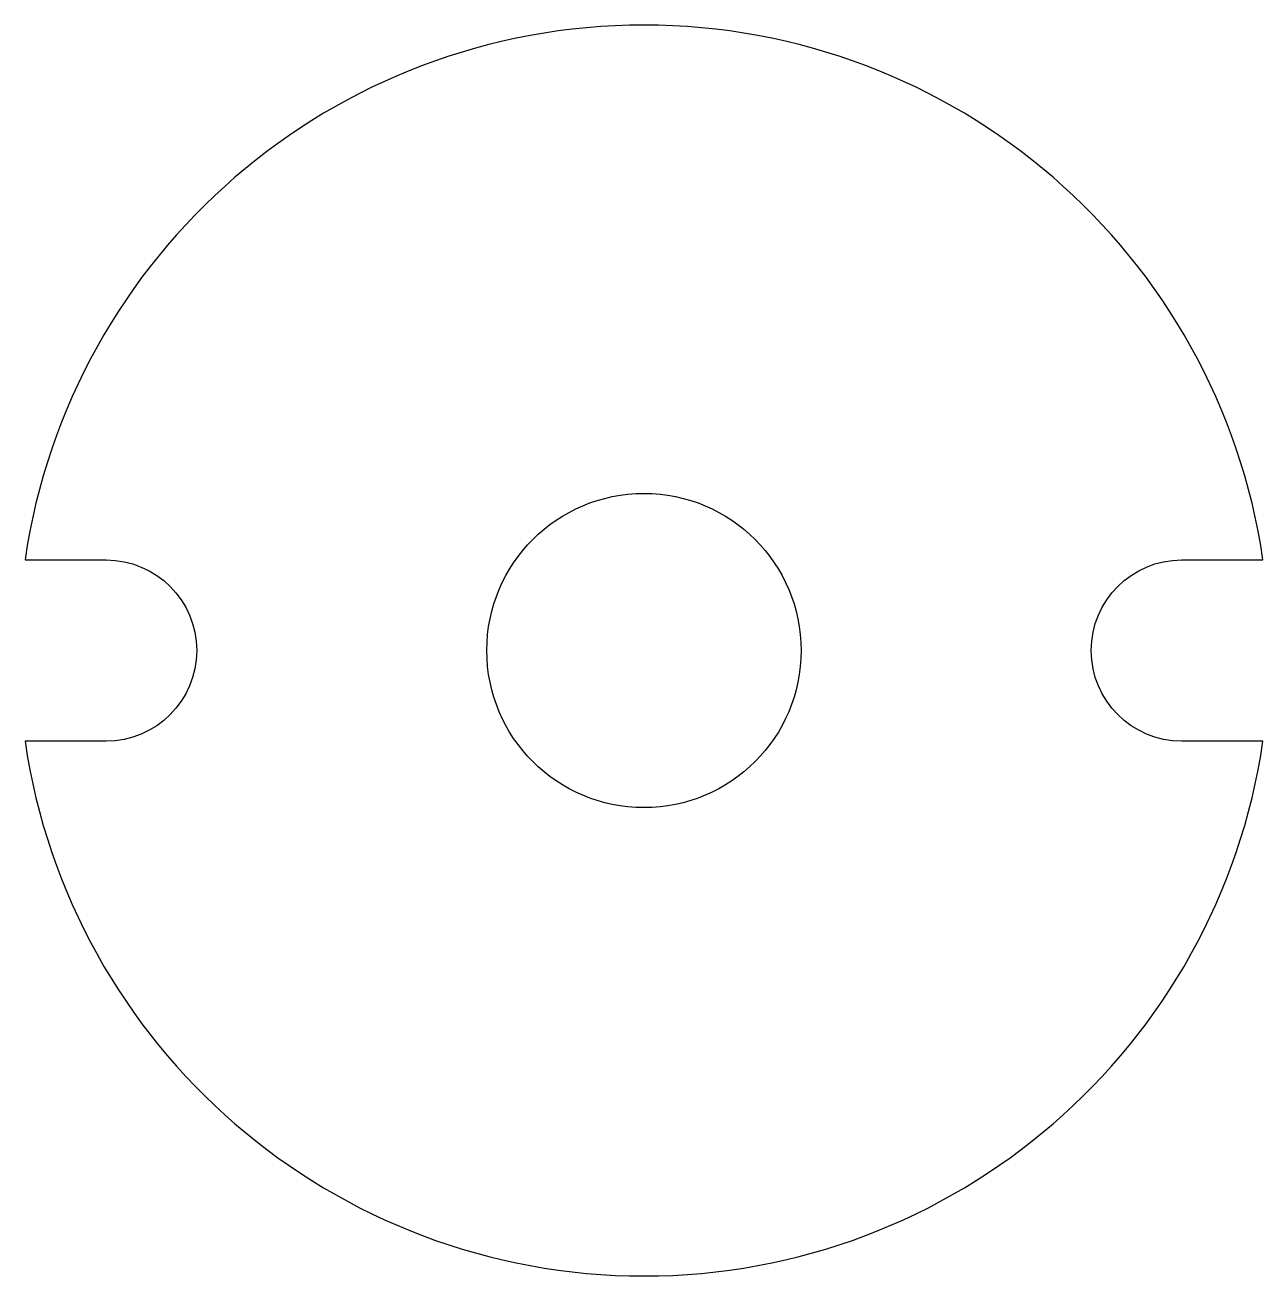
# Model space of a CAD drawing. Extents: x 947.6 to 968, y -6.9 to 13.8.
import ezdxf

# ---------------------------------------------------------------- set-up
doc = ezdxf.new("R2010")
doc.units = 0
doc.header["$LTSCALE"] = 15
doc.layers.get('0').update_dxf_attribs({"linetype": 'CONTINUOUS'})

msp = doc.modelspace()

# ---------------------------------------------------------------- linework, layer by layer
at = {"ltscale": 0.05}
msp.add_lwpolyline([(947.56, 1.926, 0.864196), (968.041, 1.926), (966.7, 1.926, -1), (966.7, 4.926), (968.041, 4.926, 0.864196), (947.56, 4.926), (948.9, 4.926, -1), (948.9, 1.926)], format="xyb", close=True, dxfattribs=at)
msp.add_circle((957.8, 3.426), 2.6)

doc.saveas('drawing.dxf')
